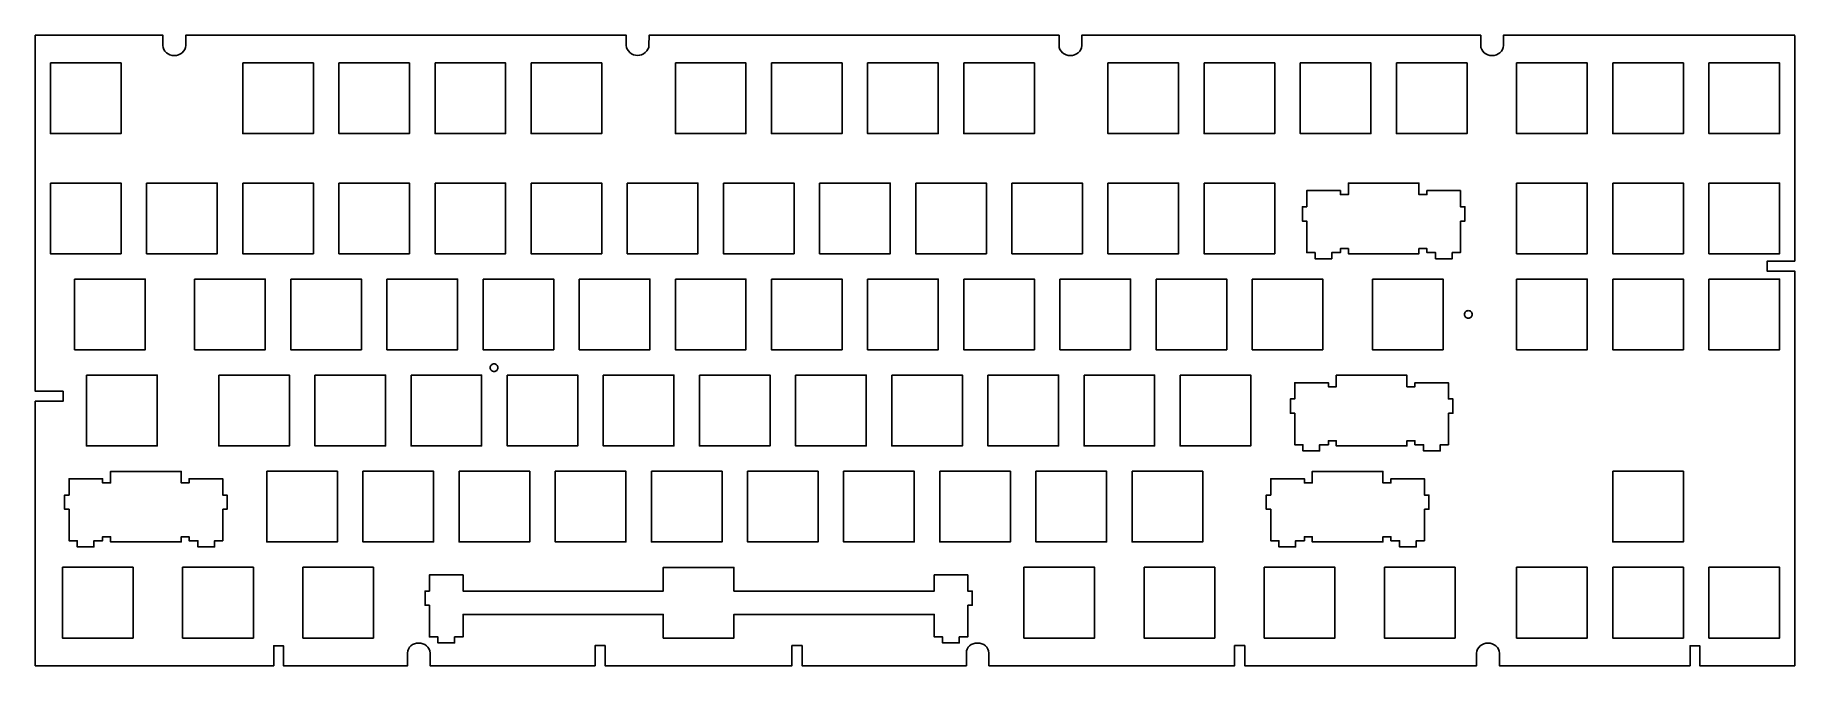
# Model space of a CAD drawing. Extents: x 20 to 369, y -120 to 5.
import ezdxf

# ---------------------------------------------------------------- set-up
doc = ezdxf.new("R2010")
doc.units = 0
doc.layers.get('0').update_dxf_attribs({"linetype": 'CONTINUOUS'})

msp = doc.modelspace()

# ---------------------------------------------------------------- linework, layer by layer
at = {"color": 7}
for points in [[(93.924429, -117.098244), (93.924429, -119.587317), (69.313079, -119.587317), (69.313079, -115.625119), (67.408176, -115.625119), (67.408176, -119.587317), (20.166576, -119.587317), (20.141177, -67.164381), (25.652697, -67.164381), (25.652697, -65.157882), (20.141177, -65.157882), (20.166576, 5.425132)], [(20.166576, 5.425132), (45.46369, 5.425132), (45.46369, 3.393235)], [(49.959262, 3.393235), (49.959262, 5.425132), (137.254627, 5.425132), (137.254627, 3.393235)], [(141.750199, 3.393235), (141.775598, 5.425132), (223.000672, 5.425132), (223.000672, 3.393235)], [(227.496243, 3.367836), (227.496243, 5.399733), (306.562427, 5.425132), (306.562427, 3.393235)], [(311.057998, 3.393235), (311.057998, 5.425132), (368.789266, 5.425132)], [(368.789266, 5.374334), (368.789266, -39.378192), (363.328543, -39.378192), (363.328543, -41.38469), (368.789266, -41.359291), (368.789266, -119.612716)], [(204.637404, -117.098244), (204.637404, -119.587317), (172.076259, -119.587317), (172.076259, -115.59972), (170.06976, -115.59972), (170.06976, -119.587317), (133.06384, -119.587317), (133.06384, -115.59972), (131.082741, -115.59972), (131.082741, -119.587317), (98.369203, -119.587317), (98.369203, -117.098244)], [(305.749668, -117.098244), (305.749668, -119.587317), (259.803402, -119.587317), (259.803402, -115.59972), (257.796904, -115.59972), (257.796904, -119.587317), (209.107577, -119.587317), (209.107577, -117.098244)], [(368.789266, -119.587317), (349.968822, -119.587317), (349.968822, -115.625119), (348.03852, -115.625119), (348.03852, -119.587317), (310.270638, -119.587317), (310.270638, -117.098244)]]:
    msp.add_lwpolyline(points, dxfattribs=at)
for points in [[(23.163623, -0.086388), (37.158312, -0.086388), (37.158312, -14.081077), (23.163623, -14.081077)], [(61.261688, -0.086388), (75.256377, -0.086388), (75.256377, -14.081077), (61.261688, -14.081077)], [(80.31072, -0.086388), (94.305409, -0.086388), (94.305409, -14.081077), (80.31072, -14.081077)], [(99.359753, -0.086388), (113.354442, -0.086388), (113.354442, -14.081077), (99.359753, -14.081077)], [(118.408785, -0.086388), (132.403474, -0.086388), (132.403474, -14.081077), (118.408785, -14.081077)], [(146.982333, -0.086388), (160.977022, -0.086388), (160.977022, -14.081077), (146.982333, -14.081077)], [(166.031366, -0.086388), (180.026055, -0.086388), (180.026055, -14.081077), (166.031366, -14.081077)], [(185.080398, -0.086388), (199.075087, -0.086388), (199.075087, -14.081077), (185.080398, -14.081077)], [(204.12943, -0.086388), (218.124119, -0.086388), (218.124119, -14.081077), (204.12943, -14.081077)], [(232.702979, -0.086388), (246.697668, -0.086388), (246.697668, -14.081077), (232.702979, -14.081077)], [(251.752011, -0.086388), (265.7467, -0.086388), (265.7467, -14.081077), (251.752011, -14.081077)], [(270.801043, -0.086388), (284.795732, -0.086388), (284.795732, -14.081077), (270.801043, -14.081077)], [(289.850076, -0.086388), (303.844765, -0.086388), (303.844765, -14.081077), (289.850076, -14.081077)], [(313.674065, -0.086388), (327.668754, -0.086388), (327.668754, -14.081077), (313.674065, -14.081077)], [(332.723098, -0.086388), (346.717787, -0.086388), (346.717787, -14.081077), (332.723098, -14.081077)], [(351.77213, -0.086388), (365.766819, -0.086388), (365.766819, -14.081077), (351.77213, -14.081077)], [(23.163623, -23.884979), (37.158312, -23.884979), (37.158312, -37.905067), (23.163623, -37.905067)], [(42.212656, -23.884979), (56.207345, -23.884979), (56.207345, -37.905067), (42.212656, -37.905067)], [(61.261688, -23.884979), (75.256377, -23.884979), (75.256377, -37.905067), (61.261688, -37.905067)], [(80.31072, -23.884979), (94.305409, -23.884979), (94.305409, -37.905067), (80.31072, -37.905067)], [(99.359753, -23.884979), (113.354442, -23.884979), (113.354442, -37.905067), (99.359753, -37.905067)], [(118.408785, -23.884979), (132.403474, -23.884979), (132.403474, -37.905067), (118.408785, -37.905067)], [(137.457817, -23.884979), (151.452506, -23.884979), (151.452506, -37.905067), (137.457817, -37.905067)], [(156.506849, -23.884979), (170.501539, -23.884979), (170.501539, -37.905067), (156.506849, -37.905067)], [(175.555882, -23.884979), (189.550571, -23.884979), (189.550571, -37.905067), (175.555882, -37.905067)], [(194.604914, -23.884979), (208.599603, -23.884979), (208.599603, -37.905067), (194.604914, -37.905067)], [(213.653946, -23.884979), (227.648635, -23.884979), (227.648635, -37.905067), (213.653946, -37.905067)], [(232.702979, -23.884979), (246.697668, -23.884979), (246.697668, -37.905067), (232.702979, -37.905067)], [(251.752011, -23.884979), (265.7467, -23.884979), (265.7467, -37.905067), (251.752011, -37.905067)], [(302.54943, -31.428396), (302.54943, -37.676479), (300.923913, -37.676479), (300.923913, -38.895617), (297.622081, -38.895617), (297.622081, -37.676479), (295.894969, -37.676479), (295.894969, -36.889119), (294.320249, -36.889119), (294.320249, -37.905067), (280.325559, -37.905067), (280.325559, -36.889119), (278.750839, -36.889119), (278.750839, -37.676479), (277.023727, -37.676479), (277.023727, -38.895617), (273.721895, -38.895617), (273.721895, -37.676479), (272.096378, -37.676479), (272.096378, -31.428396), (271.232821, -31.428396), (271.232821, -28.609139), (272.096378, -28.609139), (272.096378, -25.383503), (278.750839, -25.383503), (278.750839, -26.196262), (280.325559, -26.196262), (280.325559, -23.910378), (294.320249, -23.910378), (294.320249, -26.196262), (295.894969, -26.196262), (295.894969, -25.383503), (302.54943, -25.383503), (302.54943, -28.609139), (303.412987, -28.609139), (303.412987, -31.428396)], [(313.674065, -23.884979), (327.668754, -23.884979), (327.668754, -37.905067), (313.674065, -37.905067)], [(332.723098, -23.884979), (346.717787, -23.884979), (346.717787, -37.905067), (332.723098, -37.905067)], [(351.77213, -23.884979), (365.766819, -23.884979), (365.766819, -37.905067), (351.77213, -37.905067)], [(27.938581, -42.934011), (41.93327, -42.934011), (41.93327, -56.954099), (27.938581, -56.954099)], [(51.737172, -42.934011), (65.731861, -42.934011), (65.731861, -56.954099), (51.737172, -56.954099)], [(70.786204, -42.934011), (84.780893, -42.934011), (84.780893, -56.954099), (70.786204, -56.954099)], [(89.835236, -42.934011), (103.829925, -42.934011), (103.829925, -56.954099), (89.835236, -56.954099)], [(108.884269, -42.934011), (122.878958, -42.934011), (122.878958, -56.954099), (108.884269, -56.954099)], [(127.933301, -42.934011), (141.92799, -42.934011), (141.92799, -56.954099), (127.933301, -56.954099)], [(146.982333, -42.934011), (160.977022, -42.934011), (160.977022, -56.954099), (146.982333, -56.954099)], [(166.031366, -42.934011), (180.026055, -42.934011), (180.026055, -56.954099), (166.031366, -56.954099)], [(185.080398, -42.934011), (199.075087, -42.934011), (199.075087, -56.954099), (185.080398, -56.954099)], [(204.12943, -42.934011), (218.124119, -42.934011), (218.124119, -56.954099), (204.12943, -56.954099)], [(223.178463, -42.934011), (237.173152, -42.934011), (237.173152, -56.954099), (223.178463, -56.954099)], [(242.227495, -42.934011), (256.222184, -42.934011), (256.222184, -56.954099), (242.227495, -56.954099)], [(261.276527, -42.934011), (275.271216, -42.934011), (275.271216, -56.954099), (261.276527, -56.954099)], [(285.100517, -42.934011), (299.095206, -42.934011), (299.095206, -56.954099), (285.100517, -56.954099)], [(313.674065, -42.934011), (327.668754, -42.934011), (327.668754, -56.954099), (313.674065, -56.954099)], [(332.723098, -42.934011), (346.717787, -42.934011), (346.717787, -56.954099), (332.723098, -56.954099)], [(351.77213, -42.934011), (365.766819, -42.934011), (365.766819, -56.954099), (351.77213, -56.954099)], [(304.860713, -49.944055)], [(30.300661, -61.983044), (44.320749, -61.983044), (44.320749, -76.003132), (30.300661, -76.003132)], [(56.512129, -61.983044), (70.506818, -61.983044), (70.506818, -76.003132), (56.512129, -76.003132)], [(75.561161, -61.983044), (89.555851, -61.983044), (89.555851, -76.003132), (75.561161, -76.003132)], [(94.610194, -61.983044), (108.604883, -61.983044), (108.604883, -76.003132), (94.610194, -76.003132)], [(111.830519, -60.509919)], [(113.659226, -61.983044), (127.653915, -61.983044), (127.653915, -76.003132), (113.659226, -76.003132)], [(132.708258, -61.983044), (146.702947, -61.983044), (146.702947, -76.003132), (132.708258, -76.003132)], [(151.757291, -61.983044), (165.75198, -61.983044), (165.75198, -76.003132), (151.757291, -76.003132)], [(170.806323, -61.983044), (184.801012, -61.983044), (184.801012, -76.003132), (170.806323, -76.003132)], [(189.855355, -61.983044), (203.850044, -61.983044), (203.850044, -76.003132), (189.855355, -76.003132)], [(208.904388, -61.983044), (222.899077, -61.983044), (222.899077, -76.003132), (208.904388, -76.003132)], [(227.95342, -61.983044), (241.948109, -61.983044), (241.948109, -76.003132), (227.95342, -76.003132)], [(247.002452, -61.983044), (260.997141, -61.983044), (260.997141, -76.003132), (247.002452, -76.003132)], [(300.161952, -69.526461), (300.161952, -75.774543), (298.536434, -75.774543), (298.536434, -76.993681), (295.234602, -76.993681), (295.234602, -75.774543), (293.50749, -75.774543), (293.50749, -74.987183), (291.93277, -74.987183), (291.93277, -76.003132), (277.938081, -76.003132), (277.938081, -74.987183), (276.363361, -74.987183), (276.363361, -75.774543), (274.636248, -75.774543), (274.636248, -76.993681), (271.334416, -76.993681), (271.334416, -75.774543), (269.708899, -75.774543), (269.708899, -69.526461), (268.845343, -69.526461), (268.845343, -66.707204), (269.708899, -66.707204), (269.708899, -63.481568), (276.363361, -63.481568), (276.363361, -64.294326), (277.938081, -64.294326), (277.938081, -62.008442), (291.93277, -62.008442), (291.93277, -64.294326), (293.50749, -64.294326), (293.50749, -63.481568), (300.161952, -63.481568), (300.161952, -66.707204), (301.050907, -66.707204), (301.050907, -69.526461)], [(57.299489, -88.575493), (57.299489, -94.823575), (55.673972, -94.823575), (55.673972, -96.042714), (52.372139, -96.042714), (52.372139, -94.823575), (50.645027, -94.823575), (50.645027, -94.036215), (49.070307, -94.036215), (49.070307, -95.052164), (35.075618, -95.052164), (35.075618, -94.036215), (33.500898, -94.036215), (33.500898, -94.823575), (31.773786, -94.823575), (31.773786, -96.042714), (28.471954, -96.042714), (28.471954, -94.823575), (26.846436, -94.823575), (26.846436, -88.575493), (25.957481, -88.575493), (25.957481, -85.756236), (26.846436, -85.756236), (26.846436, -82.5306), (33.500898, -82.5306), (33.500898, -83.343359), (35.075618, -83.343359), (35.075618, -81.057475), (49.070307, -81.057475), (49.070307, -83.343359), (50.645027, -83.343359), (50.645027, -82.5306), (57.299489, -82.5306), (57.299489, -85.756236), (58.163045, -85.756236), (58.163045, -88.575493)], [(66.036645, -81.032076), (80.031334, -81.032076), (80.031334, -95.052164), (66.036645, -95.052164)], [(85.085678, -81.032076), (99.080367, -81.032076), (99.080367, -95.052164), (85.085678, -95.052164)], [(104.13471, -81.032076), (118.129399, -81.032076), (118.129399, -95.052164), (104.13471, -95.052164)], [(123.183742, -81.032076), (137.178431, -81.032076), (137.178431, -95.052164), (123.183742, -95.052164)], [(142.232775, -81.032076), (156.227464, -81.032076), (156.227464, -95.052164), (142.232775, -95.052164)], [(161.281807, -81.032076), (175.276496, -81.032076), (175.276496, -95.052164), (161.281807, -95.052164)], [(180.330839, -81.032076), (194.325528, -81.032076), (194.325528, -95.052164), (180.330839, -95.052164)], [(199.379872, -81.032076), (213.374561, -81.032076), (213.374561, -95.052164), (199.379872, -95.052164)], [(218.428904, -81.032076), (232.423593, -81.032076), (232.423593, -95.052164), (218.428904, -95.052164)], [(237.477936, -81.032076), (251.472625, -81.032076), (251.472625, -95.052164), (237.477936, -95.052164)], [(295.412393, -88.575493), (295.412393, -94.823575), (293.786876, -94.823575), (293.786876, -96.042714), (290.485043, -96.042714), (290.485043, -94.823575), (288.757931, -94.823575), (288.757931, -94.036215), (287.183211, -94.036215), (287.183211, -95.052164), (273.188522, -95.052164), (273.188522, -94.036215), (271.613802, -94.036215), (271.613802, -94.823575), (269.88669, -94.823575), (269.88669, -96.042714), (266.584857, -96.042714), (266.584857, -94.823575), (264.95934, -94.823575), (264.95934, -88.575493), (264.070385, -88.575493), (264.070385, -85.756236), (264.95934, -85.756236), (264.95934, -82.5306), (271.613802, -82.5306), (271.613802, -83.343359), (273.188522, -83.343359), (273.188522, -81.057475), (287.183211, -81.057475), (287.183211, -83.343359), (288.757931, -83.343359), (288.757931, -82.5306), (295.412393, -82.5306), (295.412393, -85.756236), (296.275949, -85.756236), (296.275949, -88.575493)], [(332.723098, -81.032076), (346.717787, -81.032076), (346.717787, -95.052164), (332.723098, -95.052164)], [(25.551102, -100.081108), (39.545791, -100.081108), (39.545791, -114.101196), (25.551102, -114.101196)], [(49.349693, -100.081108), (63.369781, -100.081108), (63.369781, -114.101196), (49.349693, -114.101196)], [(73.173683, -100.081108), (87.168372, -100.081108), (87.168372, -114.101196), (73.173683, -114.101196)], [(204.914856, -107.606518), (204.914856, -113.876527), (203.24484, -113.876527), (203.24484, -115.076517), (199.944844, -115.076517), (199.944844, -113.876527), (198.264859, -113.876527), (198.264859, -109.406527), (158.59484, -109.406527), (158.59484, -114.106527), (144.594855, -114.106527), (144.594855, -109.406527), (104.91484, -109.406527), (104.91484, -113.876527), (103.244862, -113.876527), (103.244862, -115.076517), (99.944853, -115.076517), (99.944853, -113.876527), (98.264843, -113.876527), (98.264843, -107.606518), (97.394851, -107.606518), (97.394851, -104.806508), (98.264843, -104.806508), (98.264843, -101.576506), (104.91484, -101.576506), (104.91484, -104.806508), (144.594855, -104.806508), (144.594855, -100.106507), (158.59484, -100.106507), (158.59484, -104.806508), (198.264859, -104.806508), (198.264859, -101.576506), (204.914856, -101.576506), (204.914856, -104.806508), (205.794857, -104.806508), (205.794857, -107.606518)], [(216.041425, -100.081108), (230.036114, -100.081108), (230.036114, -114.101196), (216.041425, -114.101196)], [(239.840016, -100.081108), (253.860104, -100.081108), (253.860104, -114.101196), (239.840016, -114.101196)], [(263.664006, -100.081108), (277.658695, -100.081108), (277.658695, -114.101196), (263.664006, -114.101196)], [(287.462597, -100.081108), (301.482685, -100.081108), (301.482685, -114.101196), (287.462597, -114.101196)], [(313.674065, -100.081108), (327.668754, -100.081108), (327.668754, -114.101196), (313.674065, -114.101196)], [(332.723098, -100.081108), (346.717787, -100.081108), (346.717787, -114.101196), (332.723098, -114.101196)], [(351.77213, -100.081108), (365.766819, -100.081108), (365.766819, -114.101196), (351.77213, -114.101196)]]:
    msp.add_lwpolyline(points, close=True, dxfattribs=at)
for points in [[(45.46369, 3.393235), (45.46369, 2.199496), (46.505038, 1.386737), (47.698777, 1.386737)], [(47.698777, 1.386737), (48.892516, 1.386737), (49.959262, 2.199496), (49.959262, 3.393235)], [(137.254627, 3.393235), (137.254627, 2.326489), (138.422968, 1.386737), (139.489714, 1.386737)], [(139.489714, 1.386737), (140.55646, 1.386737), (141.750199, 2.326489), (141.750199, 3.393235)], [(223.000672, 3.393235), (223.000672, 2.224894), (224.067417, 1.386737), (225.235758, 1.386737)], [(225.235758, 1.386737), (226.429497, 1.386737), (227.496243, 2.199496), (227.496243, 3.367836)], [(306.562427, 3.393235), (306.562427, 2.224894), (307.629172, 1.386737), (308.797513, 1.386737)], [(308.797513, 1.386737), (309.991252, 1.386737), (311.057998, 2.224894), (311.057998, 3.393235)], [(303.33679, -49.944055), (303.33679, -49.741971), (303.417068, -49.548163), (303.559964, -49.405267)], [(303.559964, -50.482843), (303.417068, -50.339948), (303.33679, -50.14614), (303.33679, -49.944055)], [(303.559964, -49.405267), (303.702859, -49.262372), (303.896667, -49.182094), (304.098752, -49.182094)], [(304.098752, -50.706017), (303.896667, -50.706017), (303.702859, -50.625739), (303.559964, -50.482843)], [(304.098752, -49.182094), (304.300836, -49.182094), (304.494644, -49.262372), (304.63754, -49.405267)], [(304.63754, -50.482843), (304.494644, -50.625739), (304.300836, -50.706017), (304.098752, -50.706017)], [(304.63754, -49.405267), (304.780435, -49.548163), (304.860713, -49.741971), (304.860713, -49.944055)], [(304.860713, -49.944055), (304.860713, -50.14614), (304.780435, -50.339948), (304.63754, -50.482843)], [(110.306596, -60.509919), (110.306596, -60.307834), (110.386874, -60.114026), (110.52977, -59.971131)], [(110.52977, -61.048707), (110.386874, -60.905811), (110.306596, -60.712003), (110.306596, -60.509919)], [(110.52977, -59.971131), (110.672665, -59.828235), (110.866473, -59.747957), (111.068558, -59.747957)], [(111.068558, -61.27188), (110.866473, -61.27188), (110.672665, -61.191602), (110.52977, -61.048707)], [(111.068558, -59.747957), (111.270642, -59.747957), (111.46445, -59.828235), (111.607346, -59.971131)], [(111.607346, -61.048707), (111.46445, -61.191602), (111.270642, -61.27188), (111.068558, -61.27188)], [(111.607346, -59.971131), (111.750241, -60.114026), (111.830519, -60.307834), (111.830519, -60.509919)], [(111.830519, -60.509919), (111.830519, -60.712003), (111.750241, -60.905811), (111.607346, -61.048707)], [(96.134116, -115.091746), (94.940377, -115.091746), (93.924429, -115.904505), (93.924429, -117.098244)], [(98.369203, -117.098244), (98.369203, -115.904505), (97.302457, -115.091746), (96.134116, -115.091746)], [(206.847092, -115.091746), (205.653353, -115.091746), (204.637404, -115.904505), (204.637404, -117.098244)], [(209.107577, -117.098244), (209.107577, -115.904505), (208.040832, -115.091746), (206.847092, -115.091746)], [(308.010153, -115.091746), (306.816414, -115.091746), (305.749668, -115.929903), (305.749668, -117.098244)], [(310.270638, -117.098244), (310.270638, -115.929903), (309.153095, -115.091746), (308.010153, -115.091746)]]:
    msp.add_open_spline(points, degree=3, dxfattribs=at)

doc.saveas('drawing.dxf')
